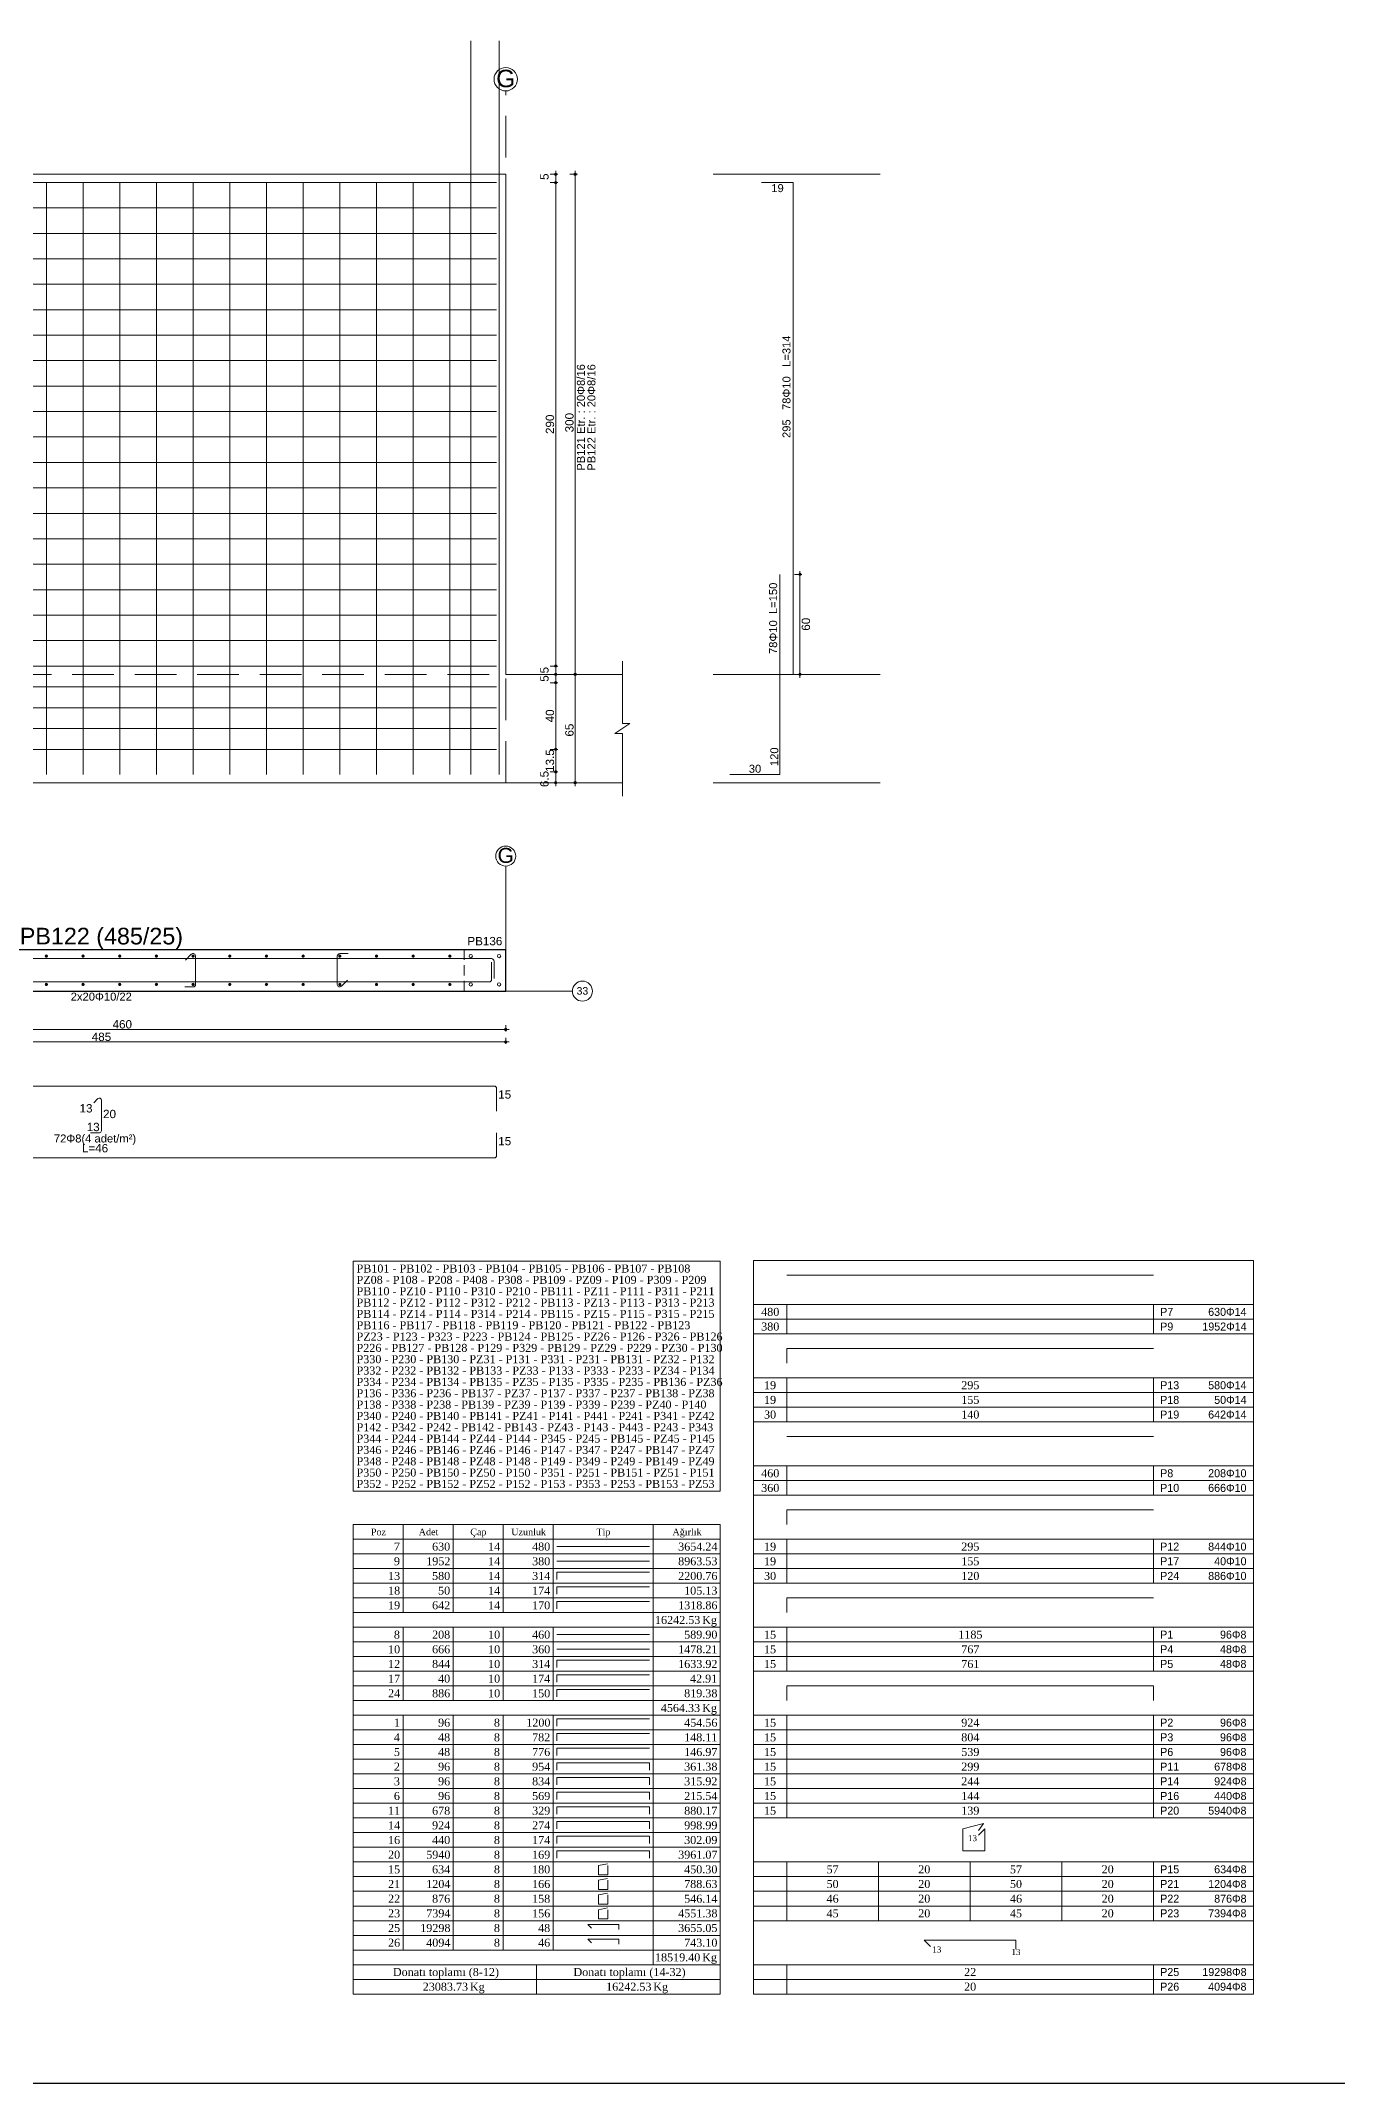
# Model space of a CAD drawing. Header units: millimetres. Extents: x 2232 to 85269, y -3593 to 5869.
# Drawn here: x 80318 to 81484, y -3593 to -1756 of the extents above; entities that cross this region are included whole.
import ezdxf

# ---------------------------------------------------------------- set-up
doc = ezdxf.new("R2010")
doc.units = ezdxf.units.MM
for name, pattern in [('CENTER2', [112.5, 75, -12.5, 12.5, -12.5]), ('DASHED2', [37.5, 25, -12.5]), ('HIDDEN4', [9.375, 6.25, -3.125])]:
    doc.linetypes.add(name, pattern=pattern)
for name, color, linetype in [('Donatı Metraj Tablosu', 7, 'Continuous'), ('Donatı Topl. Uzun. Yazısı', 7, 'Continuous'), ('Donatı Uz. Yazısı', 7, 'Continuous'), ('Donatı Yazısı', 7, 'Continuous'), ('Donatı Çizgisi', 7, 'Continuous'), ('Panel', 7, 'Continuous'), ('Standart', 7, 'Continuous'), ('Ölçülendirme', 7, 'Continuous')]:
    doc.layers.add(name, color=color, linetype=linetype)
doc.styles.add('arial_1_18', font='arial.ttf', dxfattribs={"height": 0.2})
doc.styles.add('symbol_1_18', font='symbol.ttf', dxfattribs={"height": 0.2})
doc.styles.add('times new roman_1_18', font='times.ttf', dxfattribs={"height": 0.2})

# ---------------------------------------------------------------- blocks, each defined once
blk = doc.blocks.new('IDE824Entity7262')
at = {"layer": 'Donatı Çizgisi', "linetype": 'Continuous', "lineweight": 5}
h = blk.add_hatch(color=5, dxfattribs=at)
edge = h.paths.add_edge_path(flags=0)
edge.add_arc((17915.7, 299.2), 1, 0, 360)
h = blk.add_hatch(color=5, dxfattribs=at)
edge = h.paths.add_edge_path(flags=0)
edge.add_arc((17937.7, 299.2), 1, 0, 360)
h = blk.add_hatch(color=5, dxfattribs=at)
edge = h.paths.add_edge_path(flags=0)
edge.add_arc((17959.7, 299.2), 1, 0, 360)
h = blk.add_hatch(color=5, dxfattribs=at)
edge = h.paths.add_edge_path(flags=0)
edge.add_arc((17981.7, 299.2), 1, 0, 360)
h = blk.add_hatch(color=5, dxfattribs=at)
edge = h.paths.add_edge_path(flags=0)
edge.add_arc((18003.7, 299.2), 1, 0, 360)
h = blk.add_hatch(color=5, dxfattribs=at)
edge = h.paths.add_edge_path(flags=0)
edge.add_arc((18025.7, 299.2), 1, 0, 360)
h = blk.add_hatch(color=5, dxfattribs=at)
edge = h.paths.add_edge_path(flags=0)
edge.add_arc((18047.7, 299.2), 1, 0, 360)
h = blk.add_hatch(color=5, dxfattribs=at)
edge = h.paths.add_edge_path(flags=0)
edge.add_arc((18069.7, 299.2), 1, 0, 360)
h = blk.add_hatch(color=5, dxfattribs=at)
edge = h.paths.add_edge_path(flags=0)
edge.add_arc((18091.7, 299.2), 1, 0, 360)
h = blk.add_hatch(color=5, dxfattribs=at)
edge = h.paths.add_edge_path(flags=0)
edge.add_arc((18113.7, 299.2), 1, 0, 360)
h = blk.add_hatch(color=5, dxfattribs=at)
edge = h.paths.add_edge_path(flags=0)
edge.add_arc((18135.7, 299.2), 1, 0, 360)
h = blk.add_hatch(color=5, dxfattribs=at)
edge = h.paths.add_edge_path(flags=0)
edge.add_arc((18157.7, 299.2), 1, 0, 360)
h = blk.add_hatch(color=5, dxfattribs=at)
edge = h.paths.add_edge_path(flags=0)
edge.add_arc((17915.7, 282.2), 1, 0, 360)
h = blk.add_hatch(color=5, dxfattribs=at)
edge = h.paths.add_edge_path(flags=0)
edge.add_arc((17937.7, 282.2), 1, 0, 360)
h = blk.add_hatch(color=5, dxfattribs=at)
edge = h.paths.add_edge_path(flags=0)
edge.add_arc((17959.7, 282.2), 1, 0, 360)
h = blk.add_hatch(color=5, dxfattribs=at)
edge = h.paths.add_edge_path(flags=0)
edge.add_arc((17981.7, 282.2), 1, 0, 360)
h = blk.add_hatch(color=5, dxfattribs=at)
edge = h.paths.add_edge_path(flags=0)
edge.add_arc((18003.7, 282.2), 1, 0, 360)
h = blk.add_hatch(color=5, dxfattribs=at)
edge = h.paths.add_edge_path(flags=0)
edge.add_arc((18025.7, 282.2), 1, 0, 360)
h = blk.add_hatch(color=5, dxfattribs=at)
edge = h.paths.add_edge_path(flags=0)
edge.add_arc((18047.7, 282.2), 1, 0, 360)
h = blk.add_hatch(color=5, dxfattribs=at)
edge = h.paths.add_edge_path(flags=0)
edge.add_arc((18069.7, 282.2), 1, 0, 360)
h = blk.add_hatch(color=5, dxfattribs=at)
edge = h.paths.add_edge_path(flags=0)
edge.add_arc((18091.7, 282.2), 1, 0, 360)
h = blk.add_hatch(color=5, dxfattribs=at)
edge = h.paths.add_edge_path(flags=0)
edge.add_arc((18113.7, 282.2), 1, 0, 360)
h = blk.add_hatch(color=5, dxfattribs=at)
edge = h.paths.add_edge_path(flags=0)
edge.add_arc((18135.7, 282.2), 1, 0, 360)
h = blk.add_hatch(color=5, dxfattribs=at)
edge = h.paths.add_edge_path(flags=0)
edge.add_arc((18157.7, 282.2), 1, 0, 360)
at = {"layer": 'Donatı Çizgisi', "color": 5, "linetype": 'Continuous', "lineweight": 5}
for points in [[(18170.2, 408.2), (18170.2, 848.2)], [(18187.2, 408.2), (18187.2, 848.2)], [(17915.7, 408.2), (17915.7, 763.2)], [(17937.7, 408.2), (17937.7, 763.2)], [(17959.7, 408.2), (17959.7, 763.2)], [(17981.7, 408.2), (17981.7, 763.2)], [(18003.7, 408.2), (18003.7, 763.2)], [(18025.7, 408.2), (18025.7, 763.2)], [(18047.7, 408.2), (18047.7, 763.2)], [(18069.7, 408.2), (18069.7, 763.2)], [(18091.7, 408.2), (18091.7, 763.2)], [(18113.7, 408.2), (18113.7, 763.2)], [(18135.7, 408.2), (18135.7, 763.2)], [(18157.7, 408.2), (18157.7, 763.2)], [(18344.7, 763.2), (18363.7, 763.2)], [(18363.7, 468.2), (18363.7, 763.2)], [(18355.7, 408.2), (18355.7, 528.2)], [(18325.7, 408.2), (18355.7, 408.2)]]:
    blk.add_lwpolyline(points, dxfattribs=at)
at = {"layer": 'Donatı Çizgisi', "color": 1, "linetype": 'Continuous', "lineweight": 5}
for points in [[(17261.7, 763.2), (18185.7, 763.2)], [(17261.7, 748), (18185.7, 748)], [(17261.7, 732.7), (18185.7, 732.7)], [(17261.7, 717.5), (18185.7, 717.5)], [(17261.7, 702.2), (18185.7, 702.2)], [(17261.7, 686.9), (18185.7, 686.9)], [(17261.7, 671.7), (18185.7, 671.7)], [(17261.7, 656.4), (18185.7, 656.4)], [(17261.7, 641.1), (18185.7, 641.1)], [(17261.7, 625.9), (18185.7, 625.9)], [(17261.7, 610.6), (18185.7, 610.6)], [(17261.7, 595.3), (18185.7, 595.3)], [(17261.7, 580.1), (18185.7, 580.1)], [(17261.7, 564.8), (18185.7, 564.8)], [(17261.7, 549.6), (18185.7, 549.6)], [(17261.7, 534.3), (18185.7, 534.3)], [(17261.7, 519), (18185.7, 519)], [(17261.7, 503.8), (18185.7, 503.8)], [(17261.7, 488.5), (18185.7, 488.5)], [(17261.7, 473.2), (18185.7, 473.2)], [(17261.7, 460.7), (18185.7, 460.7)], [(17261.7, 448.2), (18185.7, 448.2)], [(17261.7, 435.7), (18185.7, 435.7)], [(17261.7, 423.2), (18185.7, 423.2)], [(17266.2, 297.7), (18182.7, 297.7)], [(17999.1, 296.8), (18002.6, 300.3)], [(18005.2, 282.2), (18005.2, 299.2)], [(18090.2, 282.2), (18090.2, 299.2)], [(18091.7, 300.7), (18096.7, 300.7)], [(18182.7, 285.2), (18182.7, 295.6)], [(18184.2, 285.8), (18184.2, 296.2)], [(17264.7, 283.7), (18181.2, 283.7)], [(18092.7, 281.2), (18096.3, 284.7)], [(17998.7, 280.7), (18003.7, 280.7)], [(17262.9, 221.2), (18184.5, 221.2)], [(17944.1, 211.1), (17946.6, 213.7)], [(17948.7, 194.4), (17948.7, 212.8)], [(18185.7, 206.2), (18185.7, 220)], [(17942.2, 193.2), (17947.5, 193.2)], [(18185.7, 179.4), (18185.7, 193.2)], [(17262.9, 178.2), (18184.5, 178.2)]]:
    blk.add_lwpolyline(points, dxfattribs=at)
at = {"layer": 'Donatı Çizgisi', "color": 5, "linetype": 'Continuous', "lineweight": 5}
for centre in [(18170.2, 299.2), (18187.2, 299.2), (18170.2, 282.2), (18187.2, 282.2)]:
    blk.add_circle(centre, 1, dxfattribs=at)
at = {"layer": 'Donatı Çizgisi', "color": 1, "linetype": 'Continuous', "lineweight": 5}
for centre, radius, start, end in [((18003.7, 299.2), 1.5, 0, 135), ((18091.7, 299.2), 1.5, 90, 180), ((18182.7, 296.2), 1.5, 0, 90), ((18003.7, 282.2), 1.5, 270, 0), ((18091.7, 282.2), 1.5, 180, 315), ((18181.2, 285.2), 1.5, 270, 0), ((18184.5, 220), 1.2, 0, 90), ((17947.5, 212.8), 1.2, 0, 135), ((17947.5, 194.4), 1.2, 270, 0), ((18184.5, 179.4), 1.2, 270, 0)]:
    blk.add_arc(centre, radius, start, end, dxfattribs=at)
at = {"layer": 'Panel', "color": 1, "linetype": 'Continuous', "lineweight": 5}
for points in [[(17256.2, 768.2), (18191.2, 768.2)], [(18191.2, 468.2), (18191.2, 768.2)], [(18315.7, 768.2), (18415.7, 768.2)], [(18191.2, 468.2), (18261.2, 468.2)], [(18261.2, 438.7), (18261.2, 476.2)], [(18315.7, 468.2), (18415.7, 468.2)], [(18256.7, 432.7), (18265.7, 438.7)], [(18256.7, 432.7), (18261.2, 432.7)], [(18261.2, 438.7), (18265.7, 438.7)], [(18261.2, 395.2), (18261.2, 432.7)], [(17211.2, 403.2), (18261.2, 403.2)], [(18315.7, 403.2), (18415.7, 403.2)]]:
    blk.add_lwpolyline(points, dxfattribs=at)
at = {"layer": 'Panel', "color": 1, "linetype": 'DASHED2', "lineweight": 5}
blk.add_lwpolyline([(17256.2, 468.2), (18191.2, 468.2)], dxfattribs=at)
at = {"layer": 'Panel', "color": 250, "linetype": 'CENTER2', "lineweight": 5}
for points in [[(18191.2, 303.2), (18191.2, 353.2)], [(18191.2, 278.2), (18231.2, 278.2)]]:
    blk.add_lwpolyline(points, dxfattribs=at)
at = {"layer": 'Panel', "color": 33, "linetype": 'Continuous', "lineweight": -3}
for points in [[(17256.2, 303.2), (18191.2, 303.2)], [(18191.2, 278.2), (18191.2, 303.2)], [(17256.2, 278.2), (18191.2, 278.2)]]:
    blk.add_lwpolyline(points, dxfattribs=at)
at = {"layer": 'Panel', "color": 5, "linetype": 'HIDDEN4', "lineweight": 5}
blk.add_lwpolyline([(18166.2, 278.2), (18166.2, 303.2)], dxfattribs=at)
at = {"layer": 'Panel', "color": 30, "linetype": 'Continuous', "lineweight": 5}
for centre in [(18191.2, 359.2), (18237.2, 278.2)]:
    blk.add_circle(centre, 6, dxfattribs=at)
at = {"layer": 'Ölçülendirme', "color": 1, "linetype": 'DASHED2', "lineweight": 5}
blk.add_lwpolyline([(18191.2, 403.2), (18191.2, 818.2)], dxfattribs=at)
at = {"layer": 'Ölçülendirme', "color": 1, "linetype": 'Continuous', "lineweight": 5}
for points in [[(18217.9, 768.2), (18222.4, 768.2)], [(18217.9, 763.2), (18222.4, 763.2)], [(18221.2, 401.2), (18221.2, 770.2)], [(18229.7, 768.2), (18234.2, 768.2)], [(18232.9, 401.2), (18232.9, 770.2)], [(18364.4, 528.2), (18368.9, 528.2)], [(18367.7, 466.2), (18367.7, 530.2)], [(18217.9, 473.2), (18222.4, 473.2)], [(18217.9, 468.2), (18222.4, 468.2)], [(18229.7, 468.2), (18234.2, 468.2)], [(18364.4, 468.2), (18368.9, 468.2)], [(18217.9, 463.2), (18222.4, 463.2)], [(18217.9, 423.2), (18222.4, 423.2)], [(18217.9, 409.7), (18222.4, 409.7)], [(18217.9, 403.2), (18222.4, 403.2)], [(18229.7, 403.2), (18234.2, 403.2)]]:
    blk.add_lwpolyline(points, dxfattribs=at)
at = {"layer": 'Ölçülendirme', "color": 5, "linetype": 'Continuous', "lineweight": 5}
for points in [[(18191.2, 254), (18191.2, 257.7)], [(17704.2, 255.2), (18193.2, 255.2)], [(17704.2, 247.7), (18193.2, 247.7)], [(18191.2, 246.5), (18191.2, 250.2)]]:
    blk.add_lwpolyline(points, dxfattribs=at)
at = {"layer": 'Ölçülendirme', "color": 30, "linetype": 'Continuous', "lineweight": 5}
blk.add_circle((18191.2, 825.2), 7, dxfattribs=at)
at = {"layer": 'Ölçülendirme', "color": 1, "linetype": 'Continuous', "lineweight": 5}
for centre in [(18221.2, 768.2), (18221.2, 763.2), (18221.2, 763.2), (18232.9, 768.2), (18367.7, 528.2), (18221.2, 473.2), (18221.2, 473.2), (18221.2, 468.2), (18221.2, 468.2), (18232.9, 468.2), (18232.9, 468.2), (18367.7, 468.2), (18221.2, 463.2), (18221.2, 463.2), (18221.2, 423.2), (18221.2, 423.2), (18221.2, 409.7), (18221.2, 409.7), (18221.2, 403.2), (18232.9, 403.2)]:
    blk.add_circle(centre, 0.75, dxfattribs=at)
at = {"layer": 'Ölçülendirme', "color": 5, "linetype": 'Continuous', "lineweight": 5}
for centre in [(18191.2, 255.2), (18191.2, 247.7)]:
    blk.add_circle(centre, 0.75, dxfattribs=at)
at = {"layer": 'Donatı Topl. Uzun. Yazısı', "color": 5, "linetype": 'Continuous', "lineweight": 5, "style": 'arial_1_18'}
blk.add_text('L=46', height=5, dxfattribs=at).set_placement((17937, 181.5))
at = {"layer": 'Donatı Uz. Yazısı', "color": 5, "linetype": 'Continuous', "lineweight": 5, "style": 'arial_1_18'}
for s, p in [('13', (17935.6, 205.4)), ('13', (17939.9, 194.2)), ('20', (17949.7, 202)), ('15', (18186.7, 185.7))]:
    blk.add_text(s, height=5, dxfattribs=at).set_placement(p)
blk.add_text('15', height=5, rotation=360, dxfattribs=at).set_placement((18186.7, 213.7))
at = {"layer": 'Donatı Yazısı', "color": 5, "linetype": 'Continuous', "lineweight": 5, "style": 'arial_1_18'}
for s, rotation, p in [('19', 0, (18350.5, 757.5)), ('295   78Φ10   L=314', 90, (18362, 610)), ('78Φ10  L=150', 90, (18354, 480.4)), ('120', 90, (18354.7, 413.2))]:
    blk.add_text(s, height=4.8, rotation=rotation, dxfattribs=at).set_placement(p)
for s, p in [('30', (18337, 409.2)), ('2x20Φ10/22', (17930.3, 272.5)), ('72Φ8(4 adet/m²)', (17920.2, 187.4))]:
    blk.add_text(s, height=4.8, dxfattribs=at).set_placement(p)
at = {"layer": 'Panel', "color": 1, "linetype": 'Continuous', "lineweight": 5, "style": 'arial_1_18'}
for s, height, p in [('G', 9, (18186.3, 355.1)), ('PB122 (485/25)', 10, (17899.8, 306.2)), ('33', 4.5, (18233.7, 276.1))]:
    blk.add_text(s, height=height, dxfattribs=at).set_placement(p)
at = {"layer": 'Panel', "color": 5, "linetype": 'Continuous', "lineweight": 5, "style": 'arial_1_18'}
blk.add_text('PB136', height=5, dxfattribs=at).set_placement((18168.2, 305.7))
at = {"layer": 'Ölçülendirme', "color": 1, "linetype": 'Continuous', "lineweight": 5, "style": 'arial_1_18'}
blk.add_text('G', height=10.5, dxfattribs=at).set_placement((18185.5, 820.4))
for s, p in [('5', (18216.9, 764.8)), ('290', (18220.2, 612.4)), ('300', (18231.9, 613.4)), ('60', (18373.7, 494.4)), ('5', (18216.9, 468.8)), ('5', (18216.9, 463.8)), ('40', (18220.2, 439.4)), ('65', (18231.9, 430.9)), ('13.5', (18220.2, 409.7)), ('6.5', (18216.9, 400.6))]:
    blk.add_text(s, height=5, rotation=90, dxfattribs=at).set_placement(p)
at = {"layer": 'Ölçülendirme', "color": 5, "linetype": 'Continuous', "lineweight": 5, "style": 'arial_1_18'}
for s, p in [('PB121 Etr. : 20Φ8/16', (18238.7, 590.4)), ('PB122 Etr. : 20Φ8/16', (18245, 590.4))]:
    blk.add_text(s, height=4.8, rotation=90, dxfattribs=at).set_placement(p)
for s, p in [('460', (17955.4, 255.8)), ('485', (17942.9, 248.3))]:
    blk.add_text(s, height=5, dxfattribs=at).set_placement(p)
blk = doc.blocks.new('IDE824Entity7269')
at = {"layer": 'Donatı Metraj Tablosu', "color": 1, "linetype": 'Continuous', "lineweight": 5}
for points in [[(30248, 281.6), (30468, 281.6)], [(30248, 281.6), (30248, 0)], [(30248, 272.8), (30468, 272.8)], [(30278, 281.6), (30278, 228.8)], [(30308, 281.6), (30308, 228.8)], [(30338, 281.6), (30338, 228.8)], [(30368, 281.6), (30368, 228.8)], [(30428, 281.6), (30428, 17.6)], [(30468, 281.6), (30468, 0)], [(30248, 264), (30468, 264)], [(30370.2, 268.4), (30425.8, 268.4)], [(30370.2, 259.6), (30425.8, 259.6)], [(30248, 255.2), (30468, 255.2)], [(30248, 246.4), (30468, 246.4)], [(30370.2, 253), (30425.8, 253)], [(30370.2, 253), (30370.2, 248.6)], [(30248, 237.6), (30468, 237.6)], [(30370.2, 244.2), (30425.8, 244.2)], [(30370.2, 244.2), (30370.2, 239.8)], [(30370.2, 235.4), (30425.8, 235.4)], [(30370.2, 235.4), (30370.2, 231)], [(30248, 228.8), (30468, 228.8)], [(30248, 220), (30468, 220)], [(30248, 211.2), (30468, 211.2)], [(30278, 220), (30278, 176)], [(30308, 220), (30308, 176)], [(30338, 220), (30338, 176)], [(30368, 220), (30368, 176)], [(30370.2, 215.6), (30425.8, 215.6)], [(30248, 202.4), (30468, 202.4)], [(30370.2, 206.8), (30425.8, 206.8)], [(30370.2, 200.2), (30425.8, 200.2)], [(30370.2, 200.2), (30370.2, 195.8)], [(30248, 193.6), (30468, 193.6)], [(30248, 184.8), (30468, 184.8)], [(30370.2, 191.4), (30425.8, 191.4)], [(30370.2, 191.4), (30370.2, 187)], [(30248, 176), (30468, 176)], [(30370.2, 182.6), (30425.8, 182.6)], [(30370.2, 182.6), (30370.2, 178.2)], [(30248, 167.2), (30468, 167.2)], [(30278, 167.2), (30278, 26.4)], [(30308, 167.2), (30308, 26.4)], [(30338, 167.2), (30338, 26.4)], [(30368, 167.2), (30368, 26.4)], [(30370.2, 165), (30425.8, 165)], [(30370.2, 165), (30370.2, 160.6)], [(30248, 158.4), (30468, 158.4)], [(30248, 149.6), (30468, 149.6)], [(30370.2, 156.2), (30425.8, 156.2)], [(30370.2, 156.2), (30370.2, 151.8)], [(30370.2, 147.4), (30425.8, 147.4)], [(30370.2, 147.4), (30370.2, 143)], [(30248, 140.8), (30468, 140.8)], [(30370.2, 138.6), (30425.8, 138.6)], [(30370.2, 134.2), (30370.2, 138.6)], [(30425.8, 134.2), (30425.8, 138.6)], [(30248, 132), (30468, 132)], [(30248, 123.2), (30468, 123.2)], [(30370.2, 129.8), (30425.8, 129.8)], [(30370.2, 125.4), (30370.2, 129.8)], [(30425.8, 125.4), (30425.8, 129.8)], [(30248, 114.4), (30468, 114.4)], [(30370.2, 121), (30425.8, 121)], [(30370.2, 116.6), (30370.2, 121)], [(30370.2, 112.2), (30425.8, 112.2)], [(30370.2, 107.8), (30370.2, 112.2)], [(30425.8, 116.6), (30425.8, 121)], [(30425.8, 107.8), (30425.8, 112.2)], [(30248, 105.6), (30468, 105.6)], [(30370.2, 103.4), (30425.8, 103.4)], [(30370.2, 99), (30370.2, 103.4)], [(30425.8, 99), (30425.8, 103.4)], [(30248, 96.8), (30468, 96.8)], [(30248, 88), (30468, 88)], [(30370.2, 94.6), (30425.8, 94.6)], [(30370.2, 90.2), (30370.2, 94.6)], [(30370.2, 85.8), (30425.8, 85.8)], [(30370.2, 81.4), (30370.2, 85.8)], [(30425.8, 90.2), (30425.8, 94.6)], [(30425.8, 81.4), (30425.8, 85.8)], [(30248, 79.2), (30468, 79.2)], [(30395.2, 77), (30400.6, 78.1)], [(30395.2, 71.5), (30395.2, 77)], [(30400.7, 77), (30400.7, 71.5)], [(30248, 70.4), (30468, 70.4)], [(30248, 61.6), (30468, 61.6)], [(30400.7, 71.5), (30395.2, 71.5)], [(30395.2, 68.2), (30400.6, 69.3)], [(30395.2, 62.7), (30395.2, 68.2)], [(30400.7, 62.7), (30395.2, 62.7)], [(30400.7, 68.2), (30400.7, 62.7)], [(30248, 52.8), (30468, 52.8)], [(30395.2, 59.4), (30400.6, 60.5)], [(30395.2, 53.9), (30395.2, 59.4)], [(30400.7, 53.9), (30395.2, 53.9)], [(30395.2, 50.6), (30400.6, 51.7)], [(30395.2, 45.1), (30395.2, 50.6)], [(30400.7, 59.4), (30400.7, 53.9)], [(30400.7, 50.6), (30400.7, 45.1)], [(30248, 44), (30468, 44)], [(30388.7, 41.8), (30407.3, 41.8)], [(30388.7, 41.8), (30390.9, 39.6)], [(30400.7, 45.1), (30395.2, 45.1)], [(30407.3, 41.8), (30407.3, 38.7)], [(30248, 35.2), (30468, 35.2)], [(30248, 26.4), (30468, 26.4)], [(30388.7, 33), (30407.3, 33)], [(30388.7, 33), (30390.9, 30.8)], [(30407.3, 33), (30407.3, 29.9)], [(30248, 17.6), (30468, 17.6)], [(30358, 17.6), (30358, 0)], [(30248, 8.8), (30468, 8.8)], [(30248, 0), (30468, 0)]]:
    blk.add_lwpolyline(points, dxfattribs=at)
at = {"layer": 'Donatı Metraj Tablosu', "color": 1, "linetype": 'Continuous', "lineweight": 5, "style": 'times new roman_1_18'}
for s, height, p in [('Poz', 4, (30258.6, 275.2)), ('7', 4.8, (30272.4, 266)), ('Adet', 4, (30287.3, 275.2)), ('630', 4.8, (30295.3, 266)), ('Çap', 4, (30318.2, 275.2)), ('14', 4.8, (30328.9, 266)), ('Uzunluk', 4, (30342.8, 275.2)), ('480', 4.8, (30355.3, 266)), ('Tip', 4, (30393.9, 275.2)), ('Ağırlık', 4, (30439.5, 275.2)), ('3654.24', 4.8, (30442.9, 266)), ('9', 4.8, (30272.4, 257.2)), ('1952', 4.8, (30291.8, 257.2)), ('14', 4.8, (30328.9, 257.2)), ('380', 4.8, (30355.3, 257.2)), ('8963.53', 4.8, (30442.9, 257.2)), ('13', 4.8, (30268.9, 248.4)), ('580', 4.8, (30295.3, 248.4)), ('14', 4.8, (30328.9, 248.4)), ('314', 4.8, (30355.3, 248.4)), ('2200.76', 4.8, (30442.9, 248.4)), ('18', 4.8, (30268.9, 239.6)), ('19', 4.8, (30268.9, 230.8)), ('642', 4.8, (30295.3, 230.8)), ('50', 4.8, (30298.9, 239.6)), ('14', 4.8, (30328.9, 239.6)), ('14', 4.8, (30328.9, 230.8)), ('174', 4.8, (30355.3, 239.6)), ('170', 4.8, (30355.3, 230.8)), ('1318.86', 4.8, (30442.9, 230.8)), ('105.13', 4.8, (30446.5, 239.6)), ('16242.53', 4.8, (30429, 222)), ('Kg', 4.8, (30457.3, 222)), ('10', 4.8, (30268.9, 204.4)), ('8', 4.8, (30272.4, 213.2)), ('208', 4.8, (30295.3, 213.2)), ('666', 4.8, (30295.3, 204.4)), ('10', 4.8, (30328.9, 213.2)), ('10', 4.8, (30328.9, 204.4)), ('460', 4.8, (30355.3, 213.2)), ('360', 4.8, (30355.3, 204.4)), ('1478.21', 4.8, (30442.9, 204.4)), ('589.90', 4.8, (30446.5, 213.2)), ('12', 4.8, (30268.9, 195.6)), ('844', 4.8, (30295.3, 195.6)), ('10', 4.8, (30328.9, 195.6)), ('314', 4.8, (30355.3, 195.6)), ('1633.92', 4.8, (30442.9, 195.6)), ('17', 4.8, (30268.9, 186.8)), ('40', 4.8, (30298.9, 186.8)), ('10', 4.8, (30328.9, 186.8)), ('174', 4.8, (30355.3, 186.8)), ('42.91', 4.8, (30450, 186.8)), ('24', 4.8, (30268.9, 178)), ('886', 4.8, (30295.3, 178)), ('10', 4.8, (30328.9, 178)), ('150', 4.8, (30355.3, 178)), ('4564.33', 4.8, (30432.5, 169.2)), ('819.38', 4.8, (30446.5, 178)), ('Kg', 4.8, (30457.3, 169.2)), ('1', 4.8, (30272.4, 160.4)), ('96', 4.8, (30298.9, 160.4)), ('8', 4.8, (30332.4, 160.4)), ('1200', 4.8, (30351.8, 160.4)), ('454.56', 4.8, (30446.5, 160.4)), ('4', 4.8, (30272.4, 151.6)), ('5', 4.8, (30272.4, 142.8)), ('48', 4.8, (30298.9, 151.6)), ('48', 4.8, (30298.9, 142.8)), ('8', 4.8, (30332.4, 151.6)), ('8', 4.8, (30332.4, 142.8)), ('782', 4.8, (30355.3, 151.6)), ('776', 4.8, (30355.3, 142.8)), ('148.11', 4.8, (30446.5, 151.6)), ('146.97', 4.8, (30446.5, 142.8)), ('2', 4.8, (30272.4, 134)), ('96', 4.8, (30298.9, 134)), ('8', 4.8, (30332.4, 134)), ('954', 4.8, (30355.3, 134)), ('361.38', 4.8, (30446.5, 134)), ('3', 4.8, (30272.4, 125.2)), ('96', 4.8, (30298.9, 125.2)), ('8', 4.8, (30332.4, 125.2)), ('834', 4.8, (30355.3, 125.2)), ('315.92', 4.8, (30446.5, 125.2)), ('11', 4.8, (30268.9, 107.6)), ('6', 4.8, (30272.4, 116.4)), ('678', 4.8, (30295.3, 107.6)), ('96', 4.8, (30298.9, 116.4)), ('8', 4.8, (30332.4, 116.4)), ('8', 4.8, (30332.4, 107.6)), ('329', 4.8, (30355.3, 107.6)), ('569', 4.8, (30355.3, 116.4)), ('880.17', 4.8, (30446.5, 107.6)), ('215.54', 4.8, (30446.5, 116.4)), ('14', 4.8, (30268.9, 98.8)), ('924', 4.8, (30295.3, 98.8)), ('8', 4.8, (30332.4, 98.8)), ('274', 4.8, (30355.3, 98.8)), ('998.99', 4.8, (30446.5, 98.8)), ('20', 4.8, (30268.9, 81.2)), ('16', 4.8, (30268.9, 90)), ('5940', 4.8, (30291.8, 81.2)), ('440', 4.8, (30295.3, 90)), ('8', 4.8, (30332.4, 90)), ('8', 4.8, (30332.4, 81.2)), ('174', 4.8, (30355.3, 90)), ('169', 4.8, (30355.3, 81.2)), ('3961.07', 4.8, (30442.9, 81.2)), ('302.09', 4.8, (30446.5, 90)), ('15', 4.8, (30268.9, 72.4)), ('634', 4.8, (30295.3, 72.4)), ('8', 4.8, (30332.4, 72.4)), ('180', 4.8, (30355.3, 72.4)), ('450.30', 4.8, (30446.5, 72.4)), ('21', 4.8, (30268.9, 63.6)), ('1204', 4.8, (30291.8, 63.6)), ('8', 4.8, (30332.4, 63.6)), ('166', 4.8, (30355.3, 63.6)), ('788.63', 4.8, (30446.5, 63.6)), ('22', 4.8, (30268.9, 54.8)), ('23', 4.8, (30268.9, 46)), ('7394', 4.8, (30291.8, 46)), ('876', 4.8, (30295.3, 54.8)), ('8', 4.8, (30332.4, 54.8)), ('8', 4.8, (30332.4, 46)), ('158', 4.8, (30355.3, 54.8)), ('156', 4.8, (30355.3, 46)), ('4551.38', 4.8, (30442.9, 46)), ('546.14', 4.8, (30446.5, 54.8)), ('25', 4.8, (30268.9, 37.2)), ('19298', 4.8, (30288.2, 37.2)), ('8', 4.8, (30332.4, 37.2)), ('48', 4.8, (30358.9, 37.2)), ('3655.05', 4.8, (30442.9, 37.2)), ('26', 4.8, (30268.9, 28.4)), ('4094', 4.8, (30291.8, 28.4)), ('8', 4.8, (30332.4, 28.4)), ('46', 4.8, (30358.9, 28.4)), ('743.10', 4.8, (30446.5, 28.4)), ('Donatı toplamı (8-12)', 4.8, (30271.8, 10.8)), ('Donatı toplamı (14-32)', 4.8, (30380.1, 10.8)), ('18519.40', 4.8, (30429, 19.6)), ('Kg', 4.8, (30457.3, 19.6)), ('23083.73', 4.8, (30289.7, 2)), ('Kg', 4.8, (30318, 2)), ('16242.53', 4.8, (30399.7, 2)), ('Kg', 4.8, (30428, 2))]:
    blk.add_text(s, height=height, dxfattribs=at).set_placement(p)
blk = doc.blocks.new('IDE824Entity7270')
at = {"layer": 'Donatı Metraj Tablosu', "color": 1, "linetype": 'Continuous', "lineweight": 5}
for points in [[(30248, 301.6), (30248, 439.6)], [(30248, 439.6), (30468, 439.6)], [(30468, 439.6), (30468, 301.6)], [(30468, 301.6), (30248, 301.6)]]:
    blk.add_lwpolyline(points, dxfattribs=at)
at = {"layer": 'Donatı Metraj Tablosu', "color": 1, "linetype": 'Continuous', "lineweight": 5, "style": 'times new roman_1_18'}
for s, p in [('PB101 - PB102 - PB103 - PB104 - PB105 - PB106 - PB107 - PB108', (30250, 432.8)), ('PZ08 - P108 - P208 - P408 - P308 - PB109 - PZ09 - P109 - P309 - P209', (30250, 426)), ('PB110 - PZ10 - P110 - P310 - P210 - PB111 - PZ11 - P111 - P311 - P211', (30250, 419.2)), ('PB112 - PZ12 - P112 - P312 - P212 - PB113 - PZ13 - P113 - P313 - P213', (30250, 412.4)), ('PB114 - PZ14 - P114 - P314 - P214 - PB115 - PZ15 - P115 - P315 - P215', (30250, 405.6)), ('PB116 - PB117 - PB118 - PB119 - PB120 - PB121 - PB122 - PB123', (30250, 398.8)), ('PZ23 - P123 - P323 - P223 - PB124 - PB125 - PZ26 - P126 - P326 - PB126', (30250, 392)), ('P226 - PB127 - PB128 - P129 - P329 - PB129 - PZ29 - P229 - PZ30 - P130', (30250, 385.2)), ('P330 - P230 - PB130 - PZ31 - P131 - P331 - P231 - PB131 - PZ32 - P132', (30250, 378.4)), ('P332 - P232 - PB132 - PB133 - PZ33 - P133 - P333 - P233 - PZ34 - P134', (30250, 371.6)), ('P334 - P234 - PB134 - PB135 - PZ35 - P135 - P335 - P235 - PB136 - PZ36', (30250, 364.8)), ('P136 - P336 - P236 - PB137 - PZ37 - P137 - P337 - P237 - PB138 - PZ38', (30250, 358)), ('P138 - P338 - P238 - PB139 - PZ39 - P139 - P339 - P239 - PZ40 - P140', (30250, 351.2)), ('P340 - P240 - PB140 - PB141 - PZ41 - P141 - P441 - P241 - P341 - PZ42', (30250, 344.4)), ('P142 - P342 - P242 - PB142 - PB143 - PZ43 - P143 - P443 - P243 - P343', (30250, 337.6)), ('P344 - P244 - PB144 - PZ44 - P144 - P345 - P245 - PB145 - PZ45 - P145', (30250, 330.8)), ('P346 - P246 - PB146 - PZ46 - P146 - P147 - P347 - P247 - PB147 - PZ47', (30250, 324)), ('P348 - P248 - PB148 - PZ48 - P148 - P149 - P349 - P249 - PB149 - PZ49', (30250, 317.2)), ('P350 - P250 - PB150 - PZ50 - P150 - P351 - P251 - PB151 - PZ51 - P151', (30250, 310.4)), ('P352 - P252 - PB152 - PZ52 - P152 - P153 - P353 - P253 - PB153 - PZ53', (30250, 303.6))]:
    blk.add_text(s, height=4.8, dxfattribs=at).set_placement(p)
blk = doc.blocks.new('IDE824Entity7271')
at = {"layer": 'Donatı Metraj Tablosu', "color": 1, "linetype": 'Continuous', "lineweight": 5}
for points in [[(30488, 440), (30788, 440)], [(30488, 440), (30488, 396)], [(30508, 431.2), (30728, 431.2)], [(30788, 440), (30788, 396)], [(30488, 413.6), (30788, 413.6)], [(30488, 404.8), (30788, 404.8)], [(30508, 413.6), (30508, 396)], [(30728, 413.6), (30728, 396)], [(30488, 396), (30788, 396)], [(30488, 396), (30788, 396)], [(30488, 396), (30488, 343.2)], [(30788, 396), (30788, 343.2)], [(30508, 387.2), (30728, 387.2)], [(30508, 387.2), (30508, 378.4)], [(30488, 369.6), (30788, 369.6)], [(30508, 369.6), (30508, 343.2)], [(30728, 369.6), (30728, 343.2)], [(30488, 360.8), (30788, 360.8)], [(30488, 352), (30788, 352)], [(30488, 343.2), (30788, 343.2)], [(30488, 343.2), (30788, 343.2)], [(30488, 343.2), (30488, 299.2)], [(30788, 343.2), (30788, 299.2)], [(30508, 334.4), (30728, 334.4)], [(30488, 316.8), (30788, 316.8)], [(30488, 308), (30788, 308)], [(30508, 316.8), (30508, 299.2)], [(30728, 316.8), (30728, 299.2)], [(30488, 299.2), (30788, 299.2)], [(30488, 299.2), (30788, 299.2)], [(30488, 299.2), (30488, 246.4)], [(30788, 299.2), (30788, 246.4)], [(30508, 290.4), (30728, 290.4)], [(30508, 290.4), (30508, 281.6)], [(30488, 272.8), (30788, 272.8)], [(30508, 272.8), (30508, 246.4)], [(30728, 272.8), (30728, 246.4)], [(30488, 264), (30788, 264)], [(30488, 255.2), (30788, 255.2)], [(30488, 246.4), (30788, 246.4)], [(30488, 246.4), (30788, 246.4)], [(30488, 246.4), (30488, 193.6)], [(30788, 246.4), (30788, 193.6)], [(30508, 237.6), (30728, 237.6)], [(30508, 237.6), (30508, 228.8)], [(30488, 220), (30788, 220)], [(30488, 211.2), (30788, 211.2)], [(30508, 220), (30508, 193.6)], [(30728, 220), (30728, 193.6)], [(30488, 202.4), (30788, 202.4)], [(30488, 193.6), (30788, 193.6)], [(30488, 193.6), (30788, 193.6)], [(30488, 193.6), (30488, 105.6)], [(30508, 184.8), (30728, 184.8)], [(30508, 184.8), (30508, 176)], [(30728, 184.8), (30728, 176)], [(30788, 193.6), (30788, 105.6)], [(30488, 167.2), (30788, 167.2)], [(30508, 167.2), (30508, 105.6)], [(30728, 167.2), (30728, 105.6)], [(30488, 158.4), (30788, 158.4)], [(30488, 149.6), (30788, 149.6)], [(30488, 140.8), (30788, 140.8)], [(30488, 132), (30788, 132)], [(30488, 123.2), (30788, 123.2)], [(30488, 114.4), (30788, 114.4)], [(30488, 105.6), (30788, 105.6)], [(30488, 105.6), (30788, 105.6)], [(30488, 105.6), (30488, 44)], [(30613.6, 99), (30626.1, 102.3)], [(30613.6, 99), (30613.6, 85.8)], [(30626.1, 102.3), (30623.1, 98)], [(30626.8, 99), (30623.1, 95.3)], [(30626.8, 85.8), (30626.8, 99)], [(30788, 105.6), (30788, 44)], [(30613.6, 85.8), (30626.8, 85.8)], [(30488, 79.2), (30788, 79.2)], [(30508, 79.2), (30508, 44)], [(30563, 79.2), (30563, 44)], [(30618, 79.2), (30618, 44)], [(30673, 79.2), (30673, 44)], [(30728, 79.2), (30728, 44)], [(30488, 70.4), (30788, 70.4)], [(30488, 61.6), (30788, 61.6)], [(30488, 52.8), (30788, 52.8)], [(30488, 44), (30788, 44)], [(30488, 44), (30788, 44)], [(30488, 44), (30488, 0)], [(30788, 44), (30788, 0)], [(30590.5, 32.3), (30645.5, 32.3)], [(30590.5, 32.3), (30594.2, 28.5)], [(30645.5, 32.3), (30645.5, 27)], [(30488, 17.6), (30788, 17.6)], [(30508, 17.6), (30508, 0)], [(30728, 17.6), (30728, 0)], [(30488, 8.8), (30788, 8.8)], [(30488, 0), (30788, 0)]]:
    blk.add_lwpolyline(points, dxfattribs=at)
for s, height, style, p in [('480', 4.8, 'times new roman_1_18', (30492.7, 406.8)), ('R7', 4.8, 'symbol_1_18', (30732, 406.8)), ('630F14', 4.8, 'symbol_1_18', (30760.8, 406.8)), ('380', 4.8, 'times new roman_1_18', (30492.7, 398)), ('R9', 4.8, 'symbol_1_18', (30732, 398)), ('1952F14', 4.8, 'symbol_1_18', (30757.3, 398)), ('19', 4.8, 'times new roman_1_18', (30494.4, 362.8)), ('295', 4.8, 'times new roman_1_18', (30612.7, 362.8)), ('R13', 4.8, 'symbol_1_18', (30732, 362.8)), ('580F14', 4.8, 'symbol_1_18', (30760.8, 362.8)), ('19', 4.8, 'times new roman_1_18', (30494.4, 354)), ('155', 4.8, 'times new roman_1_18', (30612.7, 354)), ('R18', 4.8, 'symbol_1_18', (30732, 354)), ('50F14', 4.8, 'symbol_1_18', (30764.4, 354)), ('30', 4.8, 'times new roman_1_18', (30494.4, 345.2)), ('140', 4.8, 'times new roman_1_18', (30612.7, 345.2)), ('R19', 4.8, 'symbol_1_18', (30732, 345.2)), ('642F14', 4.8, 'symbol_1_18', (30760.8, 345.2)), ('460', 4.8, 'times new roman_1_18', (30492.7, 310)), ('R8', 4.8, 'symbol_1_18', (30732, 310)), ('208F10', 4.8, 'symbol_1_18', (30760.8, 310)), ('360', 4.8, 'times new roman_1_18', (30492.7, 301.2)), ('R10', 4.8, 'symbol_1_18', (30732, 301.2)), ('666F10', 4.8, 'symbol_1_18', (30760.8, 301.2)), ('19', 4.8, 'times new roman_1_18', (30494.4, 266)), ('295', 4.8, 'times new roman_1_18', (30612.7, 266)), ('R12', 4.8, 'symbol_1_18', (30732, 266)), ('844F10', 4.8, 'symbol_1_18', (30760.8, 266)), ('19', 4.8, 'times new roman_1_18', (30494.4, 257.2)), ('155', 4.8, 'times new roman_1_18', (30612.7, 257.2)), ('R17', 4.8, 'symbol_1_18', (30732, 257.2)), ('40F10', 4.8, 'symbol_1_18', (30764.4, 257.2)), ('30', 4.8, 'times new roman_1_18', (30494.4, 248.4)), ('120', 4.8, 'times new roman_1_18', (30612.7, 248.4)), ('R24', 4.8, 'symbol_1_18', (30732, 248.4)), ('886F10', 4.8, 'symbol_1_18', (30760.8, 248.4)), ('15', 4.8, 'times new roman_1_18', (30494.4, 213.2)), ('15', 4.8, 'times new roman_1_18', (30494.4, 204.4)), ('1185', 4.8, 'times new roman_1_18', (30610.9, 213.2)), ('767', 4.8, 'times new roman_1_18', (30612.7, 204.4)), ('R1', 4.8, 'symbol_1_18', (30732, 213.2)), ('R4', 4.8, 'symbol_1_18', (30732, 204.4)), ('48F8', 4.8, 'symbol_1_18', (30767.9, 204.4)), ('96F8', 4.8, 'symbol_1_18', (30767.9, 213.2)), ('15', 4.8, 'times new roman_1_18', (30494.4, 195.6)), ('761', 4.8, 'times new roman_1_18', (30612.7, 195.6)), ('R5', 4.8, 'symbol_1_18', (30732, 195.6)), ('48F8', 4.8, 'symbol_1_18', (30767.9, 195.6)), ('15', 4.8, 'times new roman_1_18', (30494.4, 160.4)), ('924', 4.8, 'times new roman_1_18', (30612.7, 160.4)), ('R2', 4.8, 'symbol_1_18', (30732, 160.4)), ('96F8', 4.8, 'symbol_1_18', (30767.9, 160.4)), ('15', 4.8, 'times new roman_1_18', (30494.4, 151.6)), ('15', 4.8, 'times new roman_1_18', (30494.4, 142.8)), ('804', 4.8, 'times new roman_1_18', (30612.7, 151.6)), ('539', 4.8, 'times new roman_1_18', (30612.7, 142.8)), ('R3', 4.8, 'symbol_1_18', (30732, 151.6)), ('R6', 4.8, 'symbol_1_18', (30732, 142.8)), ('96F8', 4.8, 'symbol_1_18', (30767.9, 151.6)), ('96F8', 4.8, 'symbol_1_18', (30767.9, 142.8)), ('15', 4.8, 'times new roman_1_18', (30494.4, 134)), ('299', 4.8, 'times new roman_1_18', (30612.7, 134)), ('R11', 4.8, 'symbol_1_18', (30732, 134)), ('678F8', 4.8, 'symbol_1_18', (30764.4, 134)), ('15', 4.8, 'times new roman_1_18', (30494.4, 125.2)), ('244', 4.8, 'times new roman_1_18', (30612.7, 125.2)), ('R14', 4.8, 'symbol_1_18', (30732, 125.2)), ('924F8', 4.8, 'symbol_1_18', (30764.4, 125.2)), ('15', 4.8, 'times new roman_1_18', (30494.4, 116.4)), ('15', 4.8, 'times new roman_1_18', (30494.4, 107.6)), ('144', 4.8, 'times new roman_1_18', (30612.7, 116.4)), ('139', 4.8, 'times new roman_1_18', (30612.7, 107.6)), ('R16', 4.8, 'symbol_1_18', (30732, 116.4)), ('R20', 4.8, 'symbol_1_18', (30732, 107.6)), ('5940F8', 4.8, 'symbol_1_18', (30760.8, 107.6)), ('440F8', 4.8, 'symbol_1_18', (30764.4, 116.4)), ('13', 3.6, 'times new roman_1_18', (30616.7, 91.7)), ('57', 4.8, 'times new roman_1_18', (30531.9, 72.4)), ('20', 4.8, 'times new roman_1_18', (30586.9, 72.4)), ('57', 4.8, 'times new roman_1_18', (30641.9, 72.4)), ('20', 4.8, 'times new roman_1_18', (30696.9, 72.4)), ('R15', 4.8, 'symbol_1_18', (30732, 72.4)), ('634F8', 4.8, 'symbol_1_18', (30764.4, 72.4)), ('50', 4.8, 'times new roman_1_18', (30531.9, 63.6)), ('20', 4.8, 'times new roman_1_18', (30586.9, 63.6)), ('50', 4.8, 'times new roman_1_18', (30641.9, 63.6)), ('20', 4.8, 'times new roman_1_18', (30696.9, 63.6)), ('R21', 4.8, 'symbol_1_18', (30732, 63.6)), ('1204F8', 4.8, 'symbol_1_18', (30760.8, 63.6)), ('46', 4.8, 'times new roman_1_18', (30531.9, 54.8)), ('45', 4.8, 'times new roman_1_18', (30531.9, 46)), ('20', 4.8, 'times new roman_1_18', (30586.9, 54.8)), ('20', 4.8, 'times new roman_1_18', (30586.9, 46)), ('46', 4.8, 'times new roman_1_18', (30641.9, 54.8)), ('45', 4.8, 'times new roman_1_18', (30641.9, 46)), ('20', 4.8, 'times new roman_1_18', (30696.9, 54.8)), ('20', 4.8, 'times new roman_1_18', (30696.9, 46)), ('R22', 4.8, 'symbol_1_18', (30732, 54.8)), ('R23', 4.8, 'symbol_1_18', (30732, 46)), ('7394F8', 4.8, 'symbol_1_18', (30760.8, 46)), ('876F8', 4.8, 'symbol_1_18', (30764.4, 54.8)), ('13', 3.6, 'times new roman_1_18', (30595.3, 24.9)), ('13', 3.6, 'times new roman_1_18', (30642.8, 23.4)), ('22', 4.8, 'times new roman_1_18', (30614.4, 10.8)), ('R25', 4.8, 'symbol_1_18', (30732, 10.8)), ('19298F8', 4.8, 'symbol_1_18', (30757.3, 10.8)), ('20', 4.8, 'times new roman_1_18', (30614.4, 2)), ('R26', 4.8, 'symbol_1_18', (30732, 2)), ('4094F8', 4.8, 'symbol_1_18', (30760.8, 2))]:
    blk.add_text(s, height=height, dxfattribs=dict(at, style=style)).set_placement(p)

msp = doc.modelspace()

# ---------------------------------------------------------------- linework, layer by layer
msp.add_line((3332.4, -3593.4), (85269.2, -3593.4))

# ---------------------------------------------------------------- block references
at = {"layer": 'Standart', "xscale": 1.5, "yscale": 1.5, "zscale": 1.5}
for name, p in [('IDE824Entity7262', (53449.6, -3028.1)), ('IDE824Entity7270', (35227.2, -3513.2)), ('IDE824Entity7271', (35227.2, -3513.2)), ('IDE824Entity7269', (35227.2, -3513.2))]:
    msp.add_blockref(name, p, dxfattribs=at)

doc.saveas('drawing.dxf')
